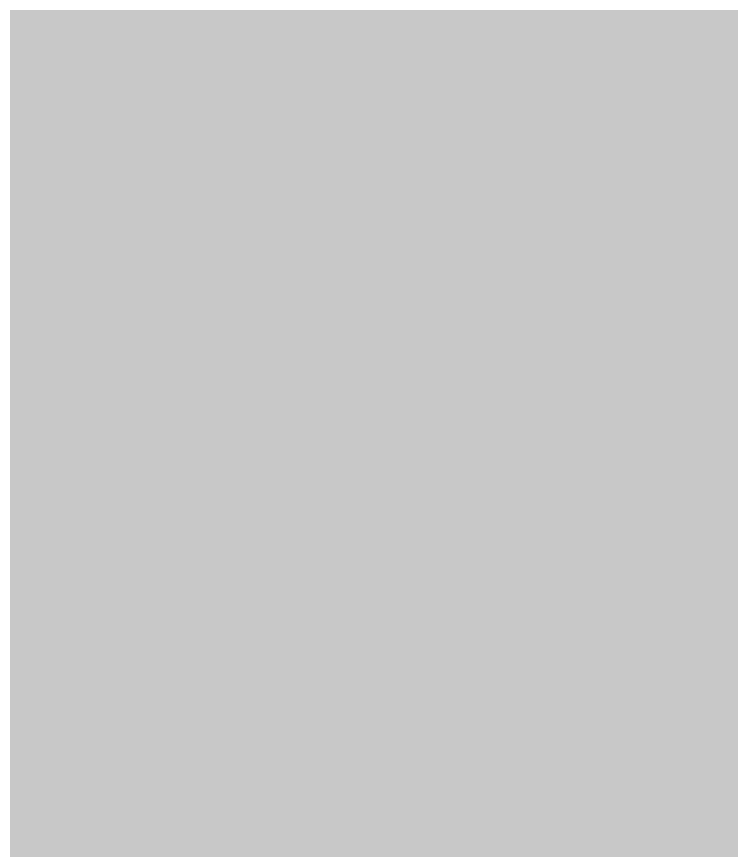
# Model space of a CAD drawing. Header units: inches. Extents: x -2 to 289, y -4 to 187.
# Drawn here: x 60.365 to 60.4947, y 30.7946 to 30.946 of the extents above; entities that cross this region are included whole.
import ezdxf

# ---------------------------------------------------------------- set-up
doc = ezdxf.new("R2010")
doc.units = ezdxf.units.IN
for name, color, linetype in [('Bottom Layer', 5, 'Continuous'), ('Drill Drawing', 1, 'Continuous'), ('Layer 1', 16, 'Continuous'), ('Layer 2', 76, 'Continuous'), ('Top Layer', 1, 'Continuous')]:
    doc.layers.add(name, color=color, linetype=linetype)

msp = doc.modelspace()

# ---------------------------------------------------------------- hatches: boundary and pattern name
at = {"layer": 'Bottom Layer'}
h = msp.add_hatch(color=5, dxfattribs=at)
edge = h.paths.add_edge_path()
edge.add_arc((60.55804, 31.14505), 0.3, 0, 360)
at = {"layer": 'Layer 1'}
h = msp.add_hatch(color=16, dxfattribs=at)
edge = h.paths.add_edge_path()
edge.add_arc((60.55804, 31.14505), 0.3, 0, 360)
at = {"layer": 'Layer 2'}
h = msp.add_hatch(color=76, dxfattribs=at)
edge = h.paths.add_edge_path()
edge.add_arc((60.55804, 31.14505), 0.3, 0, 360)
at = {"layer": 'Top Layer'}
h = msp.add_hatch(color=1, dxfattribs=at)
edge = h.paths.add_edge_path()
edge.add_arc((60.55804, 31.14505), 0.3, 0, 360)

# ---------------------------------------------------------------- linework, layer by layer
at = {"layer": 'Drill Drawing', "const_width": 0.0508}
for points in [[(60.30404, 30.89105), (60.43104, 31.14505)], [(60.30404, 30.89105), (60.55804, 31.01805)]]:
    msp.add_lwpolyline(points, dxfattribs=at)
at = {"layer": 'Top Layer', "const_width": 0.381}
msp.add_lwpolyline([(60.55804, 31.14505, -0.414214), (59.79604, 30.38305)], format="xyb", dxfattribs=at)
msp.add_lwpolyline([(60.55804, 27.77955), (60.55804, 31.14505)], dxfattribs=at)

doc.saveas('drawing.dxf')
